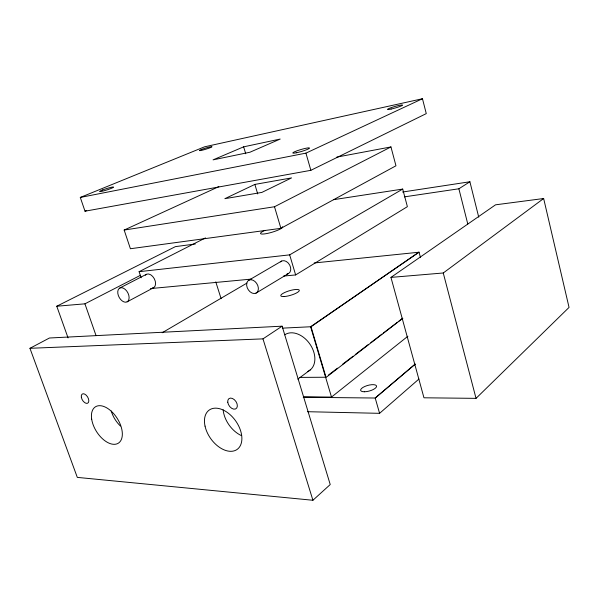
<?xml version="1.0" encoding="UTF-8"?>
<svg xmlns="http://www.w3.org/2000/svg" width="599" height="599" viewBox="0 0 599 599"><rect width="100%" height="100%" fill="white"/><g stroke="black" fill="none" stroke-linecap="round" stroke-linejoin="round"><path stroke-width="0.9" d="M476.033 398.357L569.05 307.414L543.652 198.516L495.538 204.821L390.952 277.397L423.965 397.796L476.033 398.357L443.26 272.987L543.652 198.516M312.918 500.262L330.229 484.546L282.114 326.178L49.455 338.001L29.95 348.304L77.308 477.388L312.918 500.262L262.983 338.869L282.114 326.178M307.587 411.708L379.586 413.332L418.918 379.055M303.236 397.272L375.206 398.021L415.279 364.14M415.092 364.14L376.082 397.279M303.498 396.8L331.502 397.077L407.889 336.234M402.82 318.294L326.058 377.43L311.008 326.732L419.008 252.059L420.468 257.555M328.574 374.967L337.469 368.16M342.658 364.185L353.036 356.248M355.259 354.541L368.602 344.335M370.826 342.635L381.945 334.122M383.427 332.992L397.511 322.21M398.994 321.079L402.7 318.241M297.83 379.122L310.462 369.763M282.683 328.132L310.619 326.755L419.045 252.216L314.183 262.976M404.347 196.876L458.879 188.782L469.901 181.767L478.736 217.175M283.537 276.072L295.629 274.934L407.387 206.662L402.715 189.074L333.471 199.692M255.953 293.173A7.413 5.249 59.3 0 0 254.912 281.433A7.413 5.249 59.3 0 0 246.646 285.266A7.413 5.249 59.3 0 0 255.953 293.173L288.284 273.653M162.179 332.745L246.863 283.132M249.004 280.1L281.62 261.059M141.132 277.779L139.095 271.684L289.669 254.86L402.715 189.074M218.837 186.626L124.165 230.053L130.41 248.735L280.909 228.339L395.969 165.788L390.952 146.935L336.78 157.118M127.115 301.844A7.824 4.904 61.7 0 0 125.341 289.512A7.824 4.904 61.7 0 0 117.831 293.473A7.824 4.904 61.7 0 0 127.115 301.844L153.524 287.752M68.061 337.903L56.763 306.231L84.931 303.828L140.465 275.293M124.165 230.053L274.499 206.745L390.952 146.935M119.703 288.067L146.328 274.342M139.095 271.684L205.487 237.9M56.763 306.231L175.402 246.631L195.311 243.995M310.859 170.318L426.271 113.615L422.467 98.738L204.544 146.822L80.296 197.438L85.006 211.207L310.859 170.318L305.939 153.134L422.467 98.738M254.86 184.417L224.865 198.681L261.89 192.406L291.556 177.903L254.86 184.417L257.712 193.934M243.643 146.837L213.072 159.858L249.925 152.236L280.197 139.058L243.643 146.837L245.725 153.763M85.006 211.207L86.72 210.481M80.296 197.438L305.939 153.134M402.573 192.024L469.901 181.767M150.499 288.583L250.974 279.134M390.952 277.397L443.26 272.987M29.95 348.304L262.983 338.869M299.485 377.4L325.609 377.235M84.931 303.828L96.012 335.515M215.775 281.852L221.098 298.661M289.669 254.86L295.629 274.934M310.619 326.755L331.502 397.077M274.499 206.745L280.909 228.339M375.206 398.021L379.586 413.332M458.879 188.782L467.767 223.966M120.399 426.009A21.085 12.369 57.8 0 1 111.249 410.996M241.307 435.563A23.623 15.342 54.6 0 1 223.15 409.776M284.735 334.804A21.721 15.357 54.8 0 1 310.611 345.159A21.721 15.357 54.8 0 1 307.736 371.47M282.578 226.722A11.546 2.089 -16.7 0 1 274.851 231.326A11.546 2.089 -16.7 0 1 261.703 234.037A11.546 2.089 -16.7 0 1 265.013 230.345M280.512 261.868A7.128 5.234 59.3 0 1 289.714 265.087A7.128 5.234 59.3 0 1 286.943 274.013M145.332 275.181A7.615 4.927 61.8 0 1 154.287 278.7A7.615 4.927 61.8 0 1 152.273 288.119M201.242 149.608L200.268 150.027A6.544 0.569 -17.1 0 0 202.245 150.207A6.544 0.569 -17.1 0 0 210.616 147.534A6.544 0.569 -17.1 0 0 210.039 146.905L208.729 147.219A6.544 0.569 -17.1 0 0 201.242 149.608M102.654 189.935L101.306 190.489A7.308 0.696 -17.6 0 0 100.797 191.53L102.017 191.291A7.308 0.696 -17.6 0 0 111.429 188.303A7.308 0.696 -17.6 0 0 111.976 187.143A7.308 0.696 -17.6 0 0 102.654 189.935M364.319 391.768A8.251 2.913 -15.4 0 0 376.576 386.415A8.251 2.913 -15.4 0 0 364.866 386.437A8.251 2.913 -15.4 0 0 364.319 391.768M391.184 109.033A7.802 0.771 -16 0 0 402.528 105.132A7.802 0.771 -16 0 0 391.372 107.588A7.802 0.771 -16 0 0 391.184 109.033M296.22 152.797A8.723 1.003 -16.5 0 0 309.466 148.193A8.723 1.003 -16.5 0 0 297.748 150.551A8.723 1.003 -16.5 0 0 296.22 152.797M91.684 419.188A21.489 12.272 57.8 0 0 116.917 443.874A21.489 12.272 57.8 0 0 112.058 411.962A21.489 12.272 57.8 0 0 91.684 419.188M81.344 397.257A5.331 3.032 59 0 0 87.581 403.254A5.331 3.032 59 0 0 86.219 395.205A5.331 3.032 59 0 0 81.344 397.257M227.762 402.199A6.162 4.006 55.2 0 0 235.474 409.005A6.162 4.006 55.2 0 0 234.381 399.713A6.162 4.006 55.2 0 0 227.762 402.199M205.045 426.144A24.132 15.297 54.7 0 0 236.261 449.976A24.132 15.297 54.7 0 0 228.197 413.1A24.132 15.297 54.7 0 0 205.045 426.144M284.203 296.542A9.636 2.351 -16.6 0 0 299.201 290.852A9.636 2.351 -16.6 0 0 286.801 291.623A9.636 2.351 -16.6 0 0 284.203 296.542"/></g></svg>
